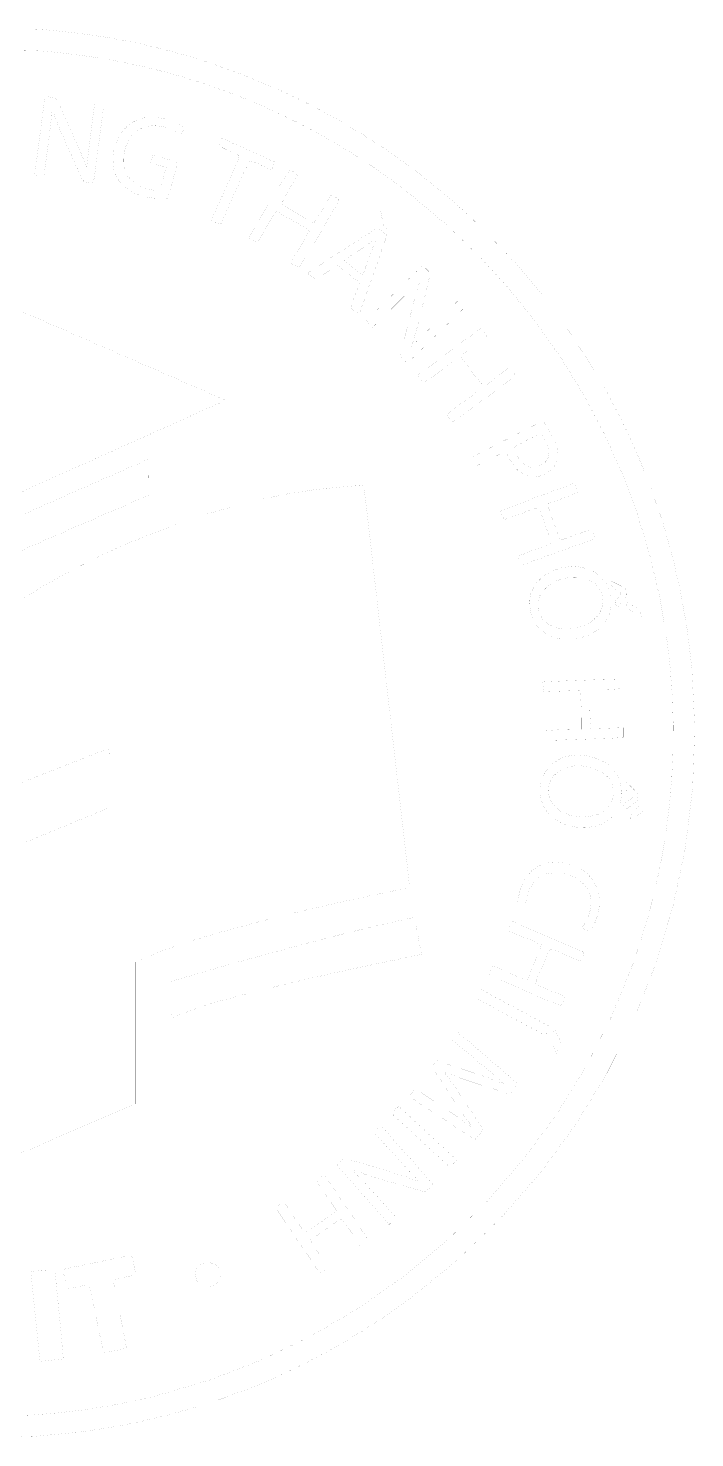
# Model space of a CAD drawing. Header units: millimetres. Extents: x 50 to 464, y 50 to 192.
# Drawn here: x 418.18 to 437.11, y 104.7 to 144.69 of the extents above; entities that cross this region are included whole.
import ezdxf

# ---------------------------------------------------------------- set-up
doc = ezdxf.new("R2010")
doc.units = ezdxf.units.MM
doc.layers.add('Multi-Layer', color=7, linetype='Continuous', true_color=0x14ff14)

msp = doc.modelspace()

# ---------------------------------------------------------------- linework, layer by layer
at = {"layer": 'Multi-Layer', "const_width": 0.001}
for points in [[(417.111, 131.139), (418.487, 131.757, -0.00006), (419.094, 132.03, -0.000041), (419.782, 132.339, -0.000041), (420.444, 132.636, -0.000085), (420.963, 132.869, 0.00007), (421.427, 133.076, 0.000062), (421.909, 133.293, 0.000063), (422.344, 133.488, 0.000191), (422.639, 133.621, -0.000356), (422.879, 133.729, -0.000331), (423.126, 133.839, -0.00033), (423.345, 133.937, -0.001117), (423.489, 134.001, 0.004283), (423.594, 134.048, 0.006893), (423.682, 134.09, 0.002115), (423.758, 134.128, 0.269608), (423.764, 134.137, 0.304387), (423.758, 134.145, 0.000766), (423.623, 134.208, 0.004223), (423.469, 134.279, 0.002573), (423.285, 134.359, -0.00012), (423.078, 134.449, -0.000092), (422.852, 134.547, -0.000093), (422.641, 134.638, -0.000224), (422.485, 134.706, 0.000143), (420.949, 135.374, 0.000089), (419.149, 136.156, 0.000008), (417.265, 136.974, 0.00733)], [(415.814, 104.743, 0.047851), (419.62, 104.859, 0.031924), (422.146, 105.344, 0.032559), (424.572, 106.145, 0.032511), (426.878, 107.255, 0.031622), (429.042, 108.664, 0.063704), (432.718, 112.211, 0.064062), (435.375, 116.563, 0.06412), (436.842, 121.442, 0.064021), (437.027, 126.537, 0.039377), (436.491, 129.646, 0.039913), (435.477, 132.619, 0.039732), (433.998, 135.404, 0.038281), (432.08, 137.958, 0.011319), (431.772, 138.293, 0.00373), (431.306, 138.771, 0.003751), (430.83, 139.244, 0.010846), (430.492, 139.561, 0.025257), (428.876, 140.87, 0.025977), (427.151, 141.997, 0.026021), (425.322, 142.937, 0.02554), (423.393, 143.689, 0.014043), (422.239, 144.037, 0.015896), (421.113, 144.303, 0.015499), (419.947, 144.503, 0.012166), (418.674, 144.649, 0.018061), (418.327, 144.668, 0.001303), (417.367, 144.683, 0.001338)], [(417.346, 144.072, -0.003084), (418.328, 144.055, -0.019425), (418.827, 144.023, -0.007791), (419.688, 143.922, -0.010081), (420.473, 143.801, -0.010504), (421.226, 143.654, -0.009909), (421.986, 143.472, -0.026156), (423.895, 142.867, -0.025868), (425.737, 142.065, -0.025891), (427.484, 141.077, -0.026314), (429.111, 139.92, -0.047025), (431.808, 137.328, -0.047963), (433.954, 134.295, -0.048157), (435.476, 130.92, -0.048189), (436.323, 127.317, -0.030164), (436.497, 124.981, -0.030141), (436.389, 122.64, -0.030194), (436.001, 120.333, -0.030522), (435.338, 118.099, -0.061055), (433.193, 113.887, -0.060812), (430.091, 110.313, -0.060887), (426.225, 107.592, -0.061486), (421.829, 105.895, -0.027527), (419.734, 105.49, -0.027558), (417.608, 105.318, -0.027515)], [(415.944, 131.004, 0.000039), (414.502, 131.639, 0.000018), (412.974, 132.312, 0.001271)], [(413.187, 132.901, 0.000016), (414.089, 132.496, 0.000016), (414.96, 132.105, 0.000032)], [(417.654, 113.934, 0.000005), (417.656, 112.651, 0.413546)], [(417.677, 112.65, 0.000027), (418.364, 112.942, 0.000481), (419.157, 113.279, 0.000238), (420.164, 113.71), (421.232, 114.167), (421.232, 116.182), (421.232, 118.196), (421.304, 118.234, -0.023593), (421.448, 118.299, -0.003308), (421.75, 118.419, -0.004033), (422.087, 118.546, -0.005289), (422.396, 118.657, -0.014133), (423.548, 119.018, -0.006637), (425.056, 119.423, -0.006317), (426.727, 119.827, -0.0064), (428.401, 120.185, 0.002396), (428.72, 120.251, 0.01366), (428.889, 120.292, 0.017665), (428.99, 120.323, 0.319636), (429.008, 120.349, 0.0267), (429.007, 120.38, 0.000259), (428.982, 120.606, 0.000859), (428.954, 120.867, 0.000556), (428.92, 121.168, -0.000047), (428.877, 121.545, -0.00002), (428.819, 122.051, -0.00002), (428.758, 122.591, -0.000026), (428.702, 123.083, 0.000107), (428.646, 123.575, 0.000082), (428.585, 124.113, 0.000083), (428.527, 124.615, 0.000197), (428.484, 124.989, -0.000298), (428.434, 125.423, -0.000059), (428.346, 126.2, -0.000062), (428.243, 127.105, -0.000058), (428.137, 128.033, 0.000095), (427.829, 130.746, 0.003498), (427.754, 131.364, 0.00719), (427.709, 131.68, 0.354051), (427.665, 131.719, 0.017773), (427.639, 131.72, 0.006347), (427.603, 131.719, 0.006288), (427.563, 131.717, 0.007389), (427.525, 131.713, -0.003714), (427.47, 131.708, -0.000495), (427.356, 131.699, -0.000573), (427.221, 131.688, -0.000481), (427.077, 131.677, 0.037658), (424.833, 131.334, 0.028485), (422.439, 130.635, 0.027757), (420.068, 129.642, 0.030124), (417.887, 128.416)], [(417.888, 129.829, 0.000879), (418.61, 130.144, -0.000779), (418.923, 130.28, -0.000075), (419.687, 130.611, -0.000105), (420.502, 130.964, -0.000171), (421.193, 131.263), (421.603, 131.44), (421.61, 131.955), (421.617, 132.47), (421.418, 132.384, 0.001587), (421.293, 132.33, 0.00016), (420.996, 132.2, 0.000201), (420.642, 132.044, 0.00016), (420.26, 131.876, -0.000157), (418.026, 130.892, -0.004514)], [(416.407, 129.802, 0.000041), (417.058, 129.522, 0.037392)], [(417.774, 123.204, -0.000015), (418.734, 123.579, -0.000065), (419.606, 123.92, -0.000499), (420.017, 124.081, 0.000116), (420.167, 124.139, 0.000164), (420.301, 124.191, 0.000094), (420.414, 124.235, 0.002295), (420.445, 124.248, -0.47115), (420.472, 124.233, -0.034176), (420.483, 124.139, -0.012593), (420.489, 123.945, -0.000952), (420.49, 123.422), (420.49, 122.579), (419.524, 122.18, -0.000046), (419.121, 122.014, -0.000043), (418.709, 121.844, -0.000043), (418.343, 121.694, -0.000147), (418.105, 121.596)], [(417.651, 117.028, 0.000212), (417.651, 115.348, 0.000353)]]:
    msp.add_lwpolyline(points, format="xyb", dxfattribs=at)
for points in [[(418.663, 142.698, 0.021044), (418.628, 142.499, 0.0005), (418.505, 141.564, 0.000058), (418.373, 140.554, 0.232764), (418.38, 140.533, 0.159618), (418.391, 140.527, 0.01039), (418.425, 140.523, 0.01428), (418.467, 140.519, 0.010122), (418.514, 140.518), (418.634, 140.516), (418.728, 141.22, 0.001496), (418.766, 141.506, 0.001647), (418.8, 141.783, 0.001532), (418.829, 142.019, 0.008364), (418.841, 142.148, -0.004519), (418.849, 142.233, -0.008019), (418.857, 142.304, -0.003379), (418.865, 142.361, -0.61686), (418.87, 142.363, -0.10057), (418.876, 142.354, -0.000731), (418.909, 142.27, -0.002739), (418.947, 142.174, -0.001748), (418.991, 142.061, 0.012414), (419.133, 141.712, 0.00248), (419.407, 141.097, 0.000604), (419.709, 140.427, 0.093765), (419.757, 140.36, 0.100973), (419.776, 140.347, 0.020845), (419.813, 140.335, 0.021126), (419.859, 140.323, 0.018518), (419.908, 140.315, 0.011242), (419.98, 140.308, 0.09604), (420.012, 140.311, 0.192575), (420.03, 140.326, 0.072534), (420.042, 140.357, 0.022016), (420.075, 140.545, 0.000458), (420.198, 141.487, 0.000055), (420.33, 142.501, 0.232648), (420.323, 142.521, 0.160834), (420.312, 142.526, 0.009907), (420.278, 142.531, 0.013897), (420.237, 142.534, 0.009798), (420.19, 142.536), (420.07, 142.537), (420.039, 142.307, 0.002744), (420.003, 142.033, 0.000627), (419.945, 141.57, 0.000569), (419.888, 141.108, 0.003691), (419.862, 140.875), (419.845, 140.721), (419.749, 140.977, 0.010895), (419.667, 141.182, 0.003459), (419.537, 141.483, 0.002508), (419.349, 141.901, 0.000857), (419.073, 142.506, 0.010463), (419.006, 142.643, 0.098689), (418.966, 142.694, 0.123715), (418.912, 142.721, 0.020012), (418.796, 142.741, 0.01105), (418.724, 142.749, 0.100136), (418.692, 142.746, 0.197485), (418.674, 142.731, 0.066269)], [(421.43, 142.14, 0.070601), (421.175, 142.036, 0.065912), (420.953, 141.864, 0.062831), (420.775, 141.631, 0.054549), (420.65, 141.35, 0.015861), (420.618, 141.237, 0.031693), (420.601, 141.146, 0.028703), (420.595, 141.048, 0.010797), (420.597, 140.911, 0.01039), (420.606, 140.77, 0.034741), (420.619, 140.679, 0.040857), (420.644, 140.599, 0.018866), (420.689, 140.499, 0.085324), (420.882, 140.232, 0.075149), (421.162, 140.031, 0.067572), (421.516, 139.907, 0.050282), (421.929, 139.864, 0.005731), (422.015, 139.865, 0.009536), (422.087, 139.868, 0.003608), (422.148, 139.872, 0.392843), (422.153, 139.878, -0.065542), (422.154, 139.888, -0.000204), (422.19, 140.02, -0.001162), (422.23, 140.17, -0.000727), (422.278, 140.345, 0.000883), (422.327, 140.522, 0.001267), (422.369, 140.679, 0.000671), (422.405, 140.812, 0.01985), (422.413, 140.846, 0.263533), (422.402, 140.876, 0.077476), (422.359, 140.903, 0.029718), (422.271, 140.936, 0.003824), (422.076, 140.993, 0.000194), (421.943, 141.03, 0.000317), (421.831, 141.062, 0.000029), (421.73, 141.09, 0.035097), (421.725, 141.091, 0.371817), (421.72, 141.088, 0.001063), (421.694, 140.997, 0.003516), (421.671, 140.912, 0.063355), (421.667, 140.884, 0.318967), (421.672, 140.877, 0.004187), (421.731, 140.856, 0.010145), (421.801, 140.834, 0.006262), (421.884, 140.81, -0.004234), (421.968, 140.787, -0.006925), (422.038, 140.766, -0.001982), (422.098, 140.747, -0.32466), (422.102, 140.741, -0.067552), (422.099, 140.721, -0.000259), (422.035, 140.492, -0.001327), (421.977, 140.285, -0.007816), (421.945, 140.177, -0.033876), (421.926, 140.13, -0.143816), (421.906, 140.107, -0.119979), (421.875, 140.097, -0.020454), (421.812, 140.095, -0.037979), (421.715, 140.102, -0.020044), (421.596, 140.126, -0.019326), (421.471, 140.161, -0.022074), (421.355, 140.204, -0.059541), (421.254, 140.261, -0.028582), (421.14, 140.357, -0.028587), (421.037, 140.465, -0.058097), (420.972, 140.562, -0.073748), (420.907, 140.755, -0.053248), (420.891, 140.981, -0.050707), (420.924, 141.217, -0.051828), (421.003, 141.441, -0.03637), (421.081, 141.577, -0.046252), (421.173, 141.69, -0.047288), (421.281, 141.782, -0.040828), (421.411, 141.856, -0.085008), (421.63, 141.918, -0.055516), (421.893, 141.916, -0.053558), (422.161, 141.855, -0.063211), (422.394, 141.74), (422.495, 141.673), (422.554, 141.747, 0.035366), (422.6, 141.814, 0.181945), (422.607, 141.857, 0.174877), (422.585, 141.896, 0.032196), (422.516, 141.945, 0.03826), (422.356, 142.03, 0.032821), (422.177, 142.094, 0.031649), (421.983, 142.137, 0.02971), (421.782, 142.156, 0.00961), (421.677, 142.157, 0.009895), (421.573, 142.155, 0.009677), (421.483, 142.149, 0.040898)], [(423.635, 141.479, 0.006213), (423.621, 141.442, 0.007956), (423.609, 141.408, 0.006341), (423.6, 141.378, 0.06522), (423.598, 141.366, 0.280482), (423.605, 141.355, 0.003424), (423.681, 141.314, 0.008931), (423.772, 141.268, 0.005577), (423.879, 141.217, -0.002674), (423.989, 141.167, -0.00398), (424.083, 141.121, -0.001771), (424.164, 141.082, -0.08024), (424.179, 141.071, -0.305177), (424.182, 141.054, -0.000593), (424.072, 140.792, -0.003714), (423.945, 140.495, -0.002258), (423.79, 140.146, 0.000553), (423.634, 139.799, 0.000923), (423.504, 139.506, 0.000035), (423.386, 139.241, 0.443131), (423.388, 139.238, -0.02821), (423.392, 139.236, -0.000186), (423.428, 139.22, -0.000741), (423.47, 139.2, -0.000473), (423.518, 139.178, 0.006088), (423.566, 139.156, 0.009987), (423.607, 139.139, 0.00398), (423.643, 139.126, 0.351296), (423.648, 139.127, 0.038669), (423.651, 139.134, 0.000013), (423.768, 139.396, 0.00022), (423.899, 139.686, 0.000134), (424.052, 140.03, -0.001806), (424.207, 140.373, -0.002932), (424.342, 140.664, -0.000469), (424.463, 140.92, -0.204777), (424.477, 140.933, -0.171439), (424.494, 140.932, -0.003555), (424.578, 140.901, -0.007882), (424.676, 140.861, -0.005172), (424.787, 140.812, 0.001222), (424.898, 140.762, 0.001952), (424.992, 140.72, 0.000372), (425.076, 140.684, 0.102774), (425.083, 140.683, 0.28696), (425.104, 140.695, 0.009447), (425.145, 140.785, 0.008919), (425.184, 140.877, 0.369015), (425.177, 140.896, 0.028227), (425.145, 140.913, 0.000042), (424.527, 141.191, 0.000246), (423.965, 141.444, 0.003953), (423.775, 141.527), (423.67, 141.572)], [(425.497, 140.496, 0.002664), (425.282, 140.143, 0.00051), (424.897, 139.501, 0.000019), (424.459, 138.767, 0.135474), (424.455, 138.753, 0.2656), (424.464, 138.738, 0.002752), (424.573, 138.675, 0.002435), (424.683, 138.612, 0.371291), (424.696, 138.615, 0.030332), (424.701, 138.622, 0.000057), (424.774, 138.745, 0.000417), (424.857, 138.883, 0.000259), (424.953, 139.045, -0.000962), (425.051, 139.209, -0.00148), (425.136, 139.35, -0.00047), (425.21, 139.471, -0.04365), (425.222, 139.488, -0.354568), (425.244, 139.492, -0.00043), (425.664, 139.254, -0.002278), (426.046, 139.035, -0.038103), (426.166, 138.952, -0.36791), (426.168, 138.945, -0.00057), (426.093, 138.814, -0.003745), (426.007, 138.666, -0.002257), (425.903, 138.493, 0.001578), (425.799, 138.319, 0.002624), (425.713, 138.172, 0.000279), (425.636, 138.04, 0.375957), (425.637, 138.035, 0.0311), (425.643, 138.031, 0.000458), (425.677, 138.011, 0.001249), (425.717, 137.988, 0.000824), (425.762, 137.962), (425.88, 137.894), (426.448, 138.843, 0.001595), (426.665, 139.209, 0.002603), (426.846, 139.521, 0.00036), (427.006, 139.798, 0.21381), (427.008, 139.816, 0.137221), (426.999, 139.829, 0.013309), (426.971, 139.852, 0.016102), (426.934, 139.877, 0.012056), (426.893, 139.904), (426.786, 139.968), (426.549, 139.57, -0.003462), (426.457, 139.418, -0.005582), (426.376, 139.29, -0.00145), (426.304, 139.18, -0.252984), (426.292, 139.173, -0.135345), (426.264, 139.181, -0.000258), (425.848, 139.429, -0.000633), (425.449, 139.669, -0.05078), (425.391, 139.712, -0.331388), (425.388, 139.731, -0.004683), (425.443, 139.841, -0.010476), (425.514, 139.973, -0.005788), (425.606, 140.132, 0.002415), (425.696, 140.285, 0.004017), (425.771, 140.415, 0.000651), (425.835, 140.53, 0.389214), (425.833, 140.537, 0.005757), (425.826, 140.542, 0.000163), (425.795, 140.562, 0.000332), (425.758, 140.586, 0.000228), (425.717, 140.612), (425.61, 140.681)], [(428.19, 139.58, 0.044187), (428.2, 139.459, 0.011362), (428.239, 139.266, 0.006153), (428.286, 139.07, 0.165081), (428.315, 139.026, 0.019252), (428.4, 138.964, 0.381753), (428.429, 138.968, 0.172571), (428.444, 139.007, 0.005304), (428.445, 139.18), (428.445, 139.418), (428.318, 139.514, 0.013861), (428.268, 139.548, 0.027092), (428.227, 139.573, 0.034482), (428.198, 139.585, 0.517579)], [(427.097, 138.386, 0.000858), (426.722, 138.142, 0.001418), (426.407, 137.935, 0.000097), (426.124, 137.749, 0.248898), (426.119, 137.741, 0.214503), (426.123, 137.733, 0.005397), (426.152, 137.707, 0.010635), (426.188, 137.677, 0.006936), (426.23, 137.645), (426.341, 137.561), (426.651, 137.766), (426.962, 137.971), (427.277, 137.721), (427.593, 137.472), (427.47, 137.127, 0.00116), (427.423, 136.993, 0.001843), (427.383, 136.879, 0.000384), (427.348, 136.779, 0.087635), (427.347, 136.769, 0.228724), (427.357, 136.748, 0.003715), (427.463, 136.669, 0.003014), (427.57, 136.591, 0.398015), (427.585, 136.593, 0.084205), (427.59, 136.601, 0.000224), (427.637, 136.731, 0.001374), (427.689, 136.878, 0.000855), (427.749, 137.05, -0.000753), (427.825, 137.268, -0.000318), (427.928, 137.56, -0.000314), (428.038, 137.873, -0.00041), (428.139, 138.158, 0.001395), (428.228, 138.412, 0.002312), (428.302, 138.627, 0.000224), (428.367, 138.818, 0.332326), (428.365, 138.825, -0.014232), (428.358, 138.83, -0.000246), (428.324, 138.857, -0.000624), (428.284, 138.889, -0.000415), (428.238, 138.926, 0.009404), (428.191, 138.962, 0.013243), (428.148, 138.992, 0.009434), (428.112, 139.015, 0.150668), (428.098, 139.019, 0.128757), (428.081, 139.013, 0.000182), (427.794, 138.832, 0.001499), (427.473, 138.628, 0.000922)], [(428.062, 138.7, -0.090971), (428.06, 138.691, -0.000935), (428.037, 138.629, -0.00298), (428.009, 138.558, -0.001927), (427.976, 138.477, 0.005067), (427.936, 138.376, 0.002392), (427.886, 138.245, 0.00237), (427.836, 138.107, 0.003344), (427.792, 137.984, -0.001116), (427.755, 137.875, -0.001762), (427.721, 137.782, -0.000404), (427.692, 137.701, -0.075147), (427.688, 137.693, -0.419241), (427.673, 137.691, -0.000589), (427.43, 137.882, -0.001127), (427.194, 138.068, -0.134272), (427.172, 138.099, -0.337841), (427.175, 138.112, -0.001722), (427.286, 138.192, -0.006482), (427.417, 138.284, -0.003946), (427.573, 138.389, 0.002477), (427.73, 138.495, 0.003794), (427.866, 138.588, 0.001355), (427.982, 138.67, 0.100724), (427.997, 138.686, -0.110859), (428.013, 138.703, -0.09098), (428.036, 138.712, -0.136261), (428.054, 138.711, -0.320812)], [(428.871, 137.465, -0.000256), (428.662, 137.259, -0.000208), (428.437, 137.039, -0.00021), (428.23, 136.836, -0.000547), (428.08, 136.691), (427.779, 136.398), (427.859, 136.301, 0.016547), (427.892, 136.264, 0.024476), (427.923, 136.234, 0.021765), (427.949, 136.213, 0.242191), (427.962, 136.211, 0.112662), (427.978, 136.221, 0.000266), (428.173, 136.41, 0.001715), (428.392, 136.625, 0.001064), (428.648, 136.879), (429.31, 137.539), (429.235, 137.301, 0.013398), (429.17, 137.072, 0.000638), (428.972, 136.299, 0.000162), (428.76, 135.462, 0.062106), (428.752, 135.4, 0.177748), (428.755, 135.395, 0.002068), (428.781, 135.364, 0.005975), (428.812, 135.329, 0.003827), (428.848, 135.289), (428.944, 135.186), (429.175, 135.408, 0.00099), (429.3, 135.528, 0.000236), (429.508, 135.73, 0.000243), (429.746, 135.962, 0.00024), (429.986, 136.195), (430.566, 136.761), (430.47, 136.855), (430.374, 136.949), (429.714, 136.296, -0.001439), (429.461, 136.048, -0.002529), (429.251, 135.844, -0.000626), (429.071, 135.672, -0.799977), (429.066, 135.675, 0.01947), (429.129, 135.861, 0.005565), (429.213, 136.153, 0.004905), (429.31, 136.523, 0.002877), (429.419, 136.968), (429.605, 137.743), (429.506, 137.844, 0.010884), (429.466, 137.883, 0.015286), (429.429, 137.916, 0.01149), (429.398, 137.941, 0.163091), (429.384, 137.945, 0.189796), (429.368, 137.939, 0.000723), (429.224, 137.804, 0.003552), (429.061, 137.649, 0.002208)], [(430.526, 135.803, -0.000052), (430.303, 135.637, -0.000037), (430.053, 135.451, -0.000037), (429.814, 135.273, -0.000078), (429.629, 135.135), (429.239, 134.845), (429.32, 134.733, 0.003929), (429.351, 134.689, 0.006257), (429.379, 134.653, 0.001917), (429.403, 134.622, 0.228765), (429.408, 134.62, 0.159891), (429.413, 134.622, 0.000112), (429.533, 134.71, 0.00129), (429.667, 134.809, 0.000786), (429.825, 134.927, -0.001517), (429.983, 135.045, -0.00245), (430.118, 135.144, -0.000403), (430.238, 135.231, -0.157655), (430.248, 135.234, -0.235839), (430.267, 135.225, -0.000205), (430.581, 134.807, -0.000251), (430.893, 134.391, -0.178953), (430.9, 134.365, -0.215974), (430.896, 134.356, -0.000471), (430.777, 134.265, -0.002992), (430.642, 134.163, -0.001839), (430.481, 134.045), (430.063, 133.738), (430.142, 133.628, 0.02232), (430.174, 133.587, 0.032774), (430.206, 133.554, 0.034336), (430.235, 133.532, 0.243868), (430.251, 133.53, 0.06193), (430.273, 133.542, 0.001159), (430.377, 133.616, 0.002818), (430.499, 133.703, 0.00188), (430.637, 133.804, 0.000128), (431.258, 134.264, 0.000415), (431.669, 134.57, 0.000117), (431.981, 134.802, 0.023167), (432.011, 134.826, 0.292787), (432.015, 134.841, 0.03072), (432.002, 134.875, 0.030358), (431.979, 134.917, 0.019384), (431.949, 134.963, 0.010167), (431.9, 135.029, 0.080483), (431.872, 135.054, 0.203133), (431.849, 135.058, 0.123346), (431.824, 135.046, -0.015348), (431.796, 135.023, -0.000841), (431.705, 134.956, -0.001305), (431.597, 134.875, -0.000953), (431.477, 134.786, 0.000284), (431.357, 134.699, 0.000408), (431.251, 134.62, 0.000213), (431.161, 134.554, 0.006509), (431.139, 134.537, -0.38375), (431.113, 134.539, -0.013674), (431.041, 134.618, -0.01436), (430.94, 134.742, -0.003878), (430.787, 134.944, -0.001361), (430.665, 135.11, -0.002201), (430.561, 135.252, -0.000337), (430.47, 135.378, -0.151802), (430.467, 135.388, -0.235496), (430.471, 135.397, -0.000642), (430.575, 135.479, -0.003606), (430.695, 135.571, -0.002218), (430.837, 135.678), (431.208, 135.955), (431.127, 136.068, 0.00335), (431.095, 136.111, 0.005372), (431.068, 136.147, 0.001419), (431.044, 136.179, 0.230832), (431.04, 136.18, 0.159829), (431.035, 136.179, 0.000054), (430.886, 136.069, 0.00089), (430.721, 135.947, 0.00054)], [(432.691, 133.499, -0.002502), (432.629, 133.466, -0.000102), (432.403, 133.351, -0.000178), (432.135, 133.214, -0.000126), (431.835, 133.06, 0.000121), (431.158, 132.714, 0.002381), (430.95, 132.607, 0.002031), (430.832, 132.545, 0.276925), (430.824, 132.532, 0.114145), (430.828, 132.516, 0.001171), (430.878, 132.415, 0.001894), (430.926, 132.318, 0.06443), (430.941, 132.296, 0.334505), (430.948, 132.295, 0.000642), (431.063, 132.35, 0.003931), (431.193, 132.413, 0.002381), (431.346, 132.491), (431.743, 132.694), (431.833, 132.505, 0.086416), (432.075, 132.164, 0.129571), (432.389, 131.981, 0.144138), (432.727, 131.988, 0.11745), (433.039, 132.175, 0.102611), (433.189, 132.397, 0.123987), (433.225, 132.646, 0.083814), (433.139, 132.955, 0.027326), (432.913, 133.373, 0.005396), (432.872, 133.439, 0.008521), (432.835, 133.495, 0.003347), (432.802, 133.542, 0.242941), (432.794, 133.546, 0.101883), (432.785, 133.544, 0.005304), (432.758, 133.532, 0.008217), (432.727, 133.517, 0.005865)], [(432.88, 132.983, -0.010714), (432.935, 132.87, -0.044552), (432.96, 132.798, -0.056618), (432.97, 132.732, -0.024847), (432.968, 132.644, -0.045749), (432.948, 132.524, -0.083519), (432.908, 132.434, -0.082828), (432.84, 132.362, -0.044353), (432.737, 132.297, -0.093336), (432.534, 132.237, -0.12837), (432.348, 132.265, -0.11271), (432.182, 132.387, -0.061363), (432.041, 132.597, -0.033078), (431.984, 132.73, -0.242436), (431.993, 132.796, -0.114067), (432.059, 132.854, -0.005341), (432.321, 132.994, -0.006072), (432.462, 133.066, -0.008646), (432.589, 133.125, -0.005343), (432.696, 133.172, -0.116293), (432.73, 133.178, -0.1653), (432.759, 133.166, -0.04965), (432.792, 133.131, -0.033361), (432.831, 133.072, -0.011452)], [(432.643, 131.396, 0.00046), (432.246, 131.249, 0.000755), (431.911, 131.123, 0.000055), (431.609, 131.01, 0.107011), (431.6, 131.005, 0.29634), (431.595, 130.977, 0.01085), (431.637, 130.874, 0.010964), (431.684, 130.773, 0.286622), (431.708, 130.757, 0.083511), (431.729, 130.761, 0.001019), (431.859, 130.806, 0.003002), (432.009, 130.86, 0.001956), (432.182, 130.924, -0.002028), (432.355, 130.987, -0.003103), (432.506, 131.041, -0.001087), (432.636, 131.086, -0.083268), (432.657, 131.09, -0.178206), (432.67, 131.085, -0.051313), (432.685, 131.069, -0.044627), (432.7, 131.047, -0.034854), (432.712, 131.02, 0.001876), (432.729, 130.973, 0.000131), (432.776, 130.843, 0.000186), (432.833, 130.688, 0.00014), (432.895, 130.518, -0.002755), (432.955, 130.352, -0.004499), (433.004, 130.211, -0.000896), (433.045, 130.087, -0.283415), (433.043, 130.077, -0.105365), (433.033, 130.071, -0.000352), (432.901, 130.02, -0.001919), (432.751, 129.963, -0.001199), (432.574, 129.898, 0.002386), (432.397, 129.832, 0.003654), (432.244, 129.773, 0.0013), (432.113, 129.721, 0.097232), (432.094, 129.709, 0.272463), (432.085, 129.676, 0.015354), (432.116, 129.572, 0.014899), (432.154, 129.47, 0.306023), (432.18, 129.453, 0.087672), (432.199, 129.456, 0.000021), (433.028, 129.759, 0.00048), (433.765, 130.028, 0.001618), (434.246, 130.207, 0.198403), (434.259, 130.219, 0.129007), (434.262, 130.239, 0.058625), (434.256, 130.273, 0.012624), (434.236, 130.328, 0.007043), (434.218, 130.372, 0.008764), (434.201, 130.411, 0.007352), (434.185, 130.444, 0.063874), (434.176, 130.458, 0.292938), (434.16, 130.462, 0.002833), (434.038, 130.426, 0.008166), (433.896, 130.38, 0.005061), (433.73, 130.321, -0.002407), (433.565, 130.262, -0.003942), (433.425, 130.213, -0.000689), (433.301, 130.172, -0.284082), (433.292, 130.174, -0.11219), (433.257, 130.23, -0.001072), (433.096, 130.69, -0.00052), (432.932, 131.165, -0.297289), (432.939, 131.192, -0.09292), (432.957, 131.204, -0.001413), (433.074, 131.25, -0.003748), (433.211, 131.302, -0.002463), (433.37, 131.36, 0.000703), (433.527, 131.417, 0.001133), (433.661, 131.466, 0.000166), (433.78, 131.51, 0.077197), (433.787, 131.514, 0.322209), (433.792, 131.53, 0.00339), (433.749, 131.651, 0.003328), (433.704, 131.77, 0.342527), (433.69, 131.779, 0.059244), (433.679, 131.777, 0.000033), (433.377, 131.666, 0.000439), (433.04, 131.542, 0.000268)], [(433.431, 129.4, 0.054942), (433.135, 129.322, 0.059105), (432.87, 129.183, 0.061735), (432.654, 128.993, 0.070867), (432.504, 128.763, 0.017831), (432.463, 128.667, 0.040115), (432.44, 128.591, 0.037507), (432.429, 128.509, 0.013849), (432.426, 128.392, 0.061521), (432.463, 128.087, 0.075314), (432.573, 127.823, 0.077381), (432.753, 127.608, 0.069766), (432.997, 127.449, 0.019445), (433.097, 127.406, 0.038897), (433.181, 127.382, 0.032291), (433.276, 127.368, 0.009706), (433.422, 127.36, 0.072829), (433.925, 127.414, 0.096304), (434.339, 127.611, 0.107603), (434.617, 127.929, 0.112318), (434.733, 128.329, 0.082314), (434.693, 128.7, 0.095541), (434.535, 129.018, 0.09558), (434.271, 129.254, 0.082454), (433.923, 129.39, 0.01664), (433.794, 129.413, 0.030694), (433.688, 129.422, 0.028712), (433.577, 129.418, 0.012692)], [(433.997, 129.079, -0.033714), (434.121, 129.033, -0.045672), (434.224, 128.975, -0.048281), (434.311, 128.901, -0.045122), (434.385, 128.81, -0.109301), (434.495, 128.529, -0.121452), (434.47, 128.24, -0.112771), (434.309, 127.979, -0.084897), (434.035, 127.781, -0.076034), (433.638, 127.657, -0.08961), (433.245, 127.667, -0.102173), (432.921, 127.808, -0.133667), (432.715, 128.056, -0.06661), (432.681, 128.168, -0.034319), (432.668, 128.315, -0.034338), (432.674, 128.46, -0.070495), (432.703, 128.571, -0.066437), (432.764, 128.675, -0.031044), (432.868, 128.793, -0.030828), (432.99, 128.9, -0.049242), (433.107, 128.974, -0.043888), (433.327, 129.062, -0.04314), (433.56, 129.11, -0.044713), (433.789, 129.116, -0.056934)], [(434.739, 128.96, 0.062742), (434.748, 128.892, 0.093412), (434.774, 128.838, 0.080645), (434.821, 128.792, 0.036457), (434.895, 128.748, -0.011271), (434.943, 128.722, -0.017071), (434.983, 128.698, -0.011896), (435.014, 128.676, -0.243146), (435.019, 128.666, -0.139761), (435.016, 128.654, -0.007145), (434.994, 128.621, -0.010936), (434.966, 128.581, -0.007676), (434.933, 128.538, 0.014605), (434.882, 128.47, 0.085782), (434.863, 128.43, 0.103999), (434.86, 128.389, 0.026274), (434.873, 128.323, 0.011447), (434.888, 128.269, 0.094532), (434.9, 128.246, 0.333721), (434.913, 128.243, 0.134277), (434.928, 128.255, -0.002112), (434.945, 128.277, -0.00026), (434.983, 128.326, -0.000308), (435.028, 128.384, -0.000254), (435.075, 128.446, 0.009011), (435.146, 128.541, 0.062508), (435.174, 128.591, 0.103773), (435.181, 128.636, 0.045558), (435.174, 128.696, 0.006567), (435.165, 128.733, 0.009621), (435.156, 128.766, 0.005531), (435.148, 128.793, 0.149475), (435.143, 128.799, 0.048829), (435.104, 128.824, 0.001813), (434.946, 128.904, 0.000871), (434.78, 128.987, 0.116192), (434.758, 128.992, 0.157869), (434.751, 128.99, 0.098549), (434.744, 128.983, 0.080068), (434.74, 128.973, 0.060799)], [(435.158, 128.364, -0.021567), (435.164, 128.346, -0.01642), (435.169, 128.326, -0.016691), (435.172, 128.307, -0.036947), (435.173, 128.292, 0.186305), (435.18, 128.275, 0.015992), (435.213, 128.241, 0.019404), (435.256, 128.202, 0.013797), (435.307, 128.162, -0.000384), (435.365, 128.12, -0.000317), (435.426, 128.074, -0.00032), (435.481, 128.033, -0.000857), (435.521, 128.003), (435.601, 127.943), (435.571, 128.078, 0.025131), (435.548, 128.162, 0.104593), (435.522, 128.207, 0.076609), (435.476, 128.245, 0.009774), (435.364, 128.307, 0.004601), (435.232, 128.376, 0.051638), (435.178, 128.397, 0.354371), (435.159, 128.389, 0.213543)], [(433.781, 126.188, 0.001067), (433.409, 126.174, 0.001747), (433.093, 126.16, 0.000181), (432.811, 126.147, 0.186582), (432.8, 126.142, 0.201954), (432.796, 126.133, 0.008571), (432.798, 126.096, 0.013561), (432.801, 126.051, 0.009115), (432.807, 126), (432.825, 125.869), (433.343, 125.886), (433.86, 125.904), (433.877, 125.59, -0.003381), (433.884, 125.452, -0.002412), (433.889, 125.297, -0.002435), (433.893, 125.15, -0.005202), (433.894, 125.036), (433.894, 124.797), (433.642, 124.797, 0.005124), (433.526, 124.796, 0.002824), (433.384, 124.792, 0.002815), (433.241, 124.787, 0.004514), (433.118, 124.781), (432.845, 124.764), (432.845, 124.627), (432.845, 124.49), (432.941, 124.49, 0.008813), (433.171, 124.493, 0.000465), (433.905, 124.518, 0.000509), (434.633, 124.544, 0.007711), (434.885, 124.557), (435.096, 124.572), (435.096, 124.71), (435.096, 124.849), (434.627, 124.832), (434.158, 124.815), (434.141, 125.092, -0.004819), (434.135, 125.217, -0.002826), (434.129, 125.368, -0.002826), (434.126, 125.519, -0.004807), (434.124, 125.645), (434.124, 125.923), (434.351, 125.923, 0.005742), (434.454, 125.924, 0.003278), (434.579, 125.928, 0.003273), (434.705, 125.933, 0.005422), (434.811, 125.939), (435.045, 125.956), (435.045, 126.093), (435.045, 126.23), (434.898, 126.226, 0.002349), (434.8, 126.223, 0.000147), (434.509, 126.214, 0.000217), (434.164, 126.202, 0.000161)], [(433.6, 124.056, 0.058467), (433.335, 123.981, 0.062219), (433.101, 123.847, 0.065199), (432.916, 123.667, 0.076662), (432.795, 123.454, 0.066058), (432.726, 123.159, 0.071167), (432.739, 122.865, 0.073206), (432.833, 122.592, 0.076472), (433.001, 122.363, 0.051302), (433.169, 122.226, 0.048375), (433.365, 122.122, 0.045178), (433.589, 122.053, 0.034916), (433.843, 122.018, 0.07159), (434.281, 122.051, 0.100528), (434.638, 122.209, 0.107665), (434.888, 122.484, 0.092491), (435.018, 122.854, 0.078519), (435.018, 123.18, 0.081921), (434.916, 123.484, 0.082245), (434.722, 123.739, 0.080006), (434.455, 123.921, 0.036354), (434.247, 124, 0.033762), (434.024, 124.051, 0.034638), (433.803, 124.071, 0.044771)], [(434.022, 123.747, -0.021905), (434.097, 123.732, -0.012904), (434.185, 123.707, -0.012896), (434.272, 123.678, -0.021464), (434.343, 123.649, -0.04948), (434.548, 123.527, -0.080536), (434.69, 123.383, -0.087612), (434.772, 123.211, -0.069617), (434.798, 123.007, -0.035769), (434.787, 122.869, -0.056277), (434.756, 122.755, -0.058674), (434.701, 122.654, -0.043105), (434.619, 122.556, -0.109192), (434.358, 122.39, -0.072511), (434.009, 122.317, -0.069338), (433.638, 122.346, -0.081381), (433.31, 122.477, -0.137866), (433.015, 122.789, -0.171394), (432.959, 123.182, -0.16441), (433.162, 123.535, -0.126447), (433.562, 123.738, -0.01643), (433.684, 123.762, -0.033575), (433.782, 123.77, -0.031478), (433.884, 123.765, -0.012773)], [(435.148, 123.176, 0.031985), (435.152, 123.111, 0.085356), (435.165, 123.067, 0.072989), (435.194, 123.026, 0.01904), (435.252, 122.969, -0.023317), (435.322, 122.9, -0.273405), (435.33, 122.863, -0.178436), (435.302, 122.829, -0.009837), (435.182, 122.76, 0.039187), (435.139, 122.732, 0.095794), (435.114, 122.704, 0.085915), (435.1, 122.667, 0.027342), (435.092, 122.608, 0.042847), (435.093, 122.536, 0.440006), (435.114, 122.52, 0.100907), (435.16, 122.538, 0.003225), (435.329, 122.651, 0.014262), (435.41, 122.709, 0.06384), (435.452, 122.75, 0.086751), (435.475, 122.794, 0.039985), (435.49, 122.856, 0.040054), (435.496, 122.926, 0.12186), (435.484, 122.972, 0.067096), (435.449, 123.021, 0.006584), (435.348, 123.126, 0.005806), (435.285, 123.188, 0.008822), (435.229, 123.241, 0.004231), (435.18, 123.283, 0.180531), (435.167, 123.288, 0.334461), (435.16, 123.282, 0.025978), (435.153, 123.255, 0.027257), (435.149, 123.219, 0.016713)], [(435.484, 122.571, 0.018735), (435.386, 122.483, 0.046153), (435.323, 122.409, 0.064011), (435.287, 122.342, 0.089952), (435.275, 122.275, 0.408734), (435.286, 122.264, 0.084913), (435.316, 122.269, 0.035446), (435.369, 122.291, 0.008256), (435.454, 122.335, 0.028982), (435.571, 122.407, 0.098108), (435.633, 122.471, 0.122075), (435.658, 122.546, 0.05754), (435.655, 122.649, 0.148432), (435.643, 122.674, 0.325933), (435.623, 122.678, 0.063705), (435.585, 122.654, 0.004128)], [(432.853, 121, 0.053926), (432.669, 120.92, 0.048587), (432.5, 120.801, 0.047946), (432.356, 120.649, 0.049425), (432.244, 120.474, 0.035139), (432.18, 120.322, 0.022362), (432.127, 120.138, 0.022426), (432.09, 119.952, 0.037368), (432.078, 119.792), (432.078, 119.63), (432.193, 119.63), (432.308, 119.63), (432.308, 119.777, -0.042472), (432.326, 119.977, -0.044397), (432.377, 120.168, -0.045923), (432.458, 120.341, -0.053006), (432.567, 120.488, -0.036495), (432.686, 120.599, -0.067897), (432.799, 120.667, -0.063112), (432.932, 120.706, -0.027658), (433.114, 120.725, -0.011389), (433.24, 120.727, -0.028164), (433.332, 120.722, -0.032284), (433.415, 120.708, -0.019912), (433.51, 120.68, -0.042082), (433.718, 120.591, -0.054103), (433.89, 120.474, -0.058022), (434.023, 120.331, -0.061367), (434.117, 120.164, -0.084158), (434.161, 119.969, -0.048452), (434.15, 119.729, -0.047456), (434.092, 119.488, -0.065898), (433.993, 119.289), (433.921, 119.182), (433.978, 119.138, 0.054099), (434.068, 119.082, 0.24064), (434.129, 119.084, 0.141133), (434.184, 119.138, 0.016167), (434.265, 119.294, 0.032114), (434.33, 119.455, 0.03099), (434.375, 119.625, 0.030785), (434.398, 119.8, 0.030702), (434.4, 119.977, 0.084832), (434.324, 120.32, 0.084583), (434.137, 120.618, 0.08054), (433.853, 120.85, 0.067684), (433.494, 120.996, 0.037545), (433.34, 121.024, 0.024258), (433.159, 121.034, 0.024415), (432.984, 121.026, 0.052706)], [(428.484, 119.322, 0.004618), (427.3, 119.038, 0.003255), (425.974, 118.697, 0.003152), (424.595, 118.325, 0.003371), (423.253, 117.943, -0.000086), (423.061, 117.887, -0.00007), (422.856, 117.827, -0.00007), (422.666, 117.772, -0.000183), (422.53, 117.732), (422.255, 117.653), (422.255, 117.129, 0.002487), (422.256, 116.863, 0.01318), (422.262, 116.717, 0.016894), (422.27, 116.629, 0.496855), (422.287, 116.62, -0.004487), (422.513, 116.714, -0.005575), (422.726, 116.798, -0.00591), (422.928, 116.872, -0.00657), (423.126, 116.939, -0.014453), (424.02, 117.201, -0.004857), (425.338, 117.532, -0.004549), (426.891, 117.892, -0.003703), (428.561, 118.249, 0.000993), (428.856, 118.311, 0.001614), (429.106, 118.364, 0.000198), (429.329, 118.413, 0.137582), (429.339, 118.418, 0.254803), (429.347, 118.443, 0.000377), (429.253, 118.934, 0.00054), (429.159, 119.418, 0.15677), (429.14, 119.454, 0.242259), (429.125, 119.458, 0.000917), (428.94, 119.421, 0.00436), (428.73, 119.377, 0.002692)], [(431.854, 119.229, 0.010786), (431.827, 119.163, 0.058759), (431.817, 119.126, 0.132137), (431.82, 119.102, 0.167962), (431.835, 119.086, 0.025535), (431.861, 119.073, 0.000598), (431.986, 119.02, 0.001323), (432.132, 118.957, 0.000897), (432.3, 118.886, -0.001918), (432.466, 118.816, -0.002966), (432.609, 118.754, -0.000937), (432.733, 118.699, -0.089833), (432.748, 118.688, -0.302892), (432.753, 118.665, -0.000379), (432.566, 118.202, -0.001181), (432.386, 117.762, -0.071228), (432.343, 117.688, -0.32932), (432.334, 117.686, -0.000593), (432.196, 117.741, -0.003767), (432.039, 117.805, -0.002283), (431.854, 117.883), (431.374, 118.088), (431.316, 117.96, 0.006832), (431.294, 117.911, 0.010904), (431.277, 117.868, 0.004953), (431.264, 117.832, 0.288966), (431.265, 117.825, 0.095084), (431.272, 117.82, 0.000035), (431.571, 117.692, 0.000565), (431.903, 117.549, 0.000343), (432.296, 117.382), (433.319, 116.947), (433.377, 117.077, 0.005784), (433.399, 117.127, 0.009456), (433.416, 117.17, 0.003599), (433.43, 117.207, 0.339823), (433.428, 117.212, 0.051503), (433.422, 117.215, 0.000089), (433.31, 117.263, 0.00068), (433.185, 117.316, 0.000421), (433.037, 117.378, -0.000847), (432.887, 117.441, -0.0012), (432.754, 117.498, -0.000676), (432.641, 117.547, -0.017297), (432.611, 117.561, -0.315324), (432.596, 117.591, -0.045916), (432.611, 117.661, -0.020059), (432.658, 117.788, -0.002405), (432.773, 118.063, -0.001762), (432.853, 118.248, -0.002729), (432.923, 118.408, -0.000835), (432.985, 118.546, -0.085444), (432.997, 118.563, -0.292874), (433.014, 118.567, -0.003505), (433.126, 118.527, -0.00912), (433.258, 118.477, -0.005671), (433.41, 118.413, 0.000132), (433.563, 118.347, 0.000197), (433.697, 118.29, 0.00008), (433.812, 118.241, 0.004282), (433.834, 118.231, 0.374359), (433.866, 118.242, 0.021338), (433.918, 118.341, 0.021553), (433.961, 118.444, 0.297988), (433.952, 118.481, 0.090485), (433.919, 118.504, 0.00007), (432.97, 118.911, 0.000191), (432.05, 119.304, 0.031849), (431.948, 119.341, 0.193317), (431.926, 119.339, 0.096419), (431.904, 119.321, 0.055177), (431.881, 119.286, 0.017598)], [(430.966, 117.303), (430.902, 117.178), (431.036, 117.102, 0.004848), (431.39, 116.907, 0.000824), (432.069, 116.543, 0.000057), (432.84, 116.132, 0.123135), (432.866, 116.126, 0.271896), (432.886, 116.137, 0.005652), (432.943, 116.242, 0.005147), (432.998, 116.349, 0.364688), (432.994, 116.368, 0.035975), (432.987, 116.372, 0.000012), (432.725, 116.513, 0.000207), (432.434, 116.669, 0.000126), (432.091, 116.854, -0.000212), (431.742, 117.041, -0.000309), (431.434, 117.207, -0.000151), (431.172, 117.348, -0.005381), (431.112, 117.381), (431.029, 117.428)], [(430.349, 116.19, -0.002731), (430.337, 116.172, -0.00073), (430.316, 116.144, -0.00074), (430.293, 116.112, -0.000763), (430.269, 116.081), (430.213, 116.006), (430.691, 115.597, 0.001089), (430.894, 115.426, 0.00095), (431.106, 115.246, 0.000955), (431.299, 115.085, 0.002833), (431.432, 114.976, -0.003711), (431.532, 114.893, -0.006222), (431.615, 114.822, -0.00156), (431.685, 114.76, -0.430828), (431.685, 114.752, -0.270951), (431.678, 114.75, -0.008838), (431.645, 114.76, -0.01472), (431.606, 114.774, -0.009434), (431.562, 114.792, 0.012984), (431.383, 114.863, 0.004097), (431.112, 114.96, 0.00352), (430.768, 115.078, 0.001985), (430.35, 115.216), (429.777, 115.402), (429.711, 115.317), (429.646, 115.232), (430.06, 114.598, 0.001237), (430.229, 114.34, 0.001323), (430.396, 114.088, 0.001253), (430.54, 113.873, 0.00622), (430.623, 113.753, -0.002779), (430.681, 113.671, -0.004354), (430.729, 113.6, -0.001301), (430.77, 113.537, -0.147077), (430.773, 113.528, -0.585376), (430.769, 113.526, -0.005598), (430.733, 113.548, -0.010627), (430.689, 113.578, -0.005941), (430.637, 113.615, 0.011338), (430.388, 113.79, 0.001357), (429.829, 114.164, 0.000163), (429.2, 114.581, 0.147257), (429.166, 114.591, 0.23134), (429.14, 114.578, 0.00882), (429.073, 114.489, 0.007527), (429.008, 114.396, 0.378393), (429.011, 114.376, 0.034744), (429.019, 114.37, 0.000334), (429.082, 114.329, 0.001112), (429.154, 114.282, 0.00072), (429.238, 114.227, -0.001763), (429.363, 114.146, -0.000318), (429.594, 113.995, -0.000343), (429.864, 113.817, -0.00031), (430.144, 113.633, 0.000854), (430.41, 113.459, 0.001351), (430.638, 113.31, 0.000292), (430.839, 113.18, 0.061005), (430.86, 113.17, 0.300065), (430.889, 113.177, 0.011402), (430.964, 113.265, 0.019591), (431.034, 113.357, 0.061046), (431.07, 113.425, 0.237597), (431.064, 113.493, 0.001762), (430.751, 113.98, 0.006612), (430.405, 114.501, 0.006001), (430.034, 115.029, -0.039931), (430.017, 115.057, -0.573437), (430.022, 115.065, -0.079837), (430.046, 115.06, -0.002643), (430.136, 115.024, 0.013092), (430.456, 114.908, 0.002121), (431.084, 114.699, 0.000581), (431.77, 114.476, 0.078504), (431.856, 114.463, 0.220012), (431.865, 114.467, 0.004604), (431.896, 114.505, 0.009824), (431.932, 114.551, 0.006349), (431.973, 114.606), (432.075, 114.749), (431.776, 115.01, 0.000928), (431.034, 115.654, 0.005614), (430.645, 115.984, 0.003336), (430.386, 116.195, 0.430346)], [(433.079, 116.221), (433.023, 116.129), (433.089, 115.865, 0.002253), (433.116, 115.763, 0.003537), (433.139, 115.676, 0.000975), (433.161, 115.6, 0.128216), (433.165, 115.592, 0.480468), (433.171, 115.593, 0.005736), (433.194, 115.63, 0.011735), (433.22, 115.676, 0.006808), (433.25, 115.733), (433.326, 115.883), (433.257, 116.036, -0.000559), (433.229, 116.099, -0.000561), (433.201, 116.163, -0.000547), (433.177, 116.218, -0.002246), (433.163, 116.251), (433.136, 116.313)], [(428.602, 114.01, 0.012304), (428.572, 113.972, 0.018117), (428.547, 113.937, 0.013616), (428.529, 113.907, 0.218462), (428.528, 113.896, 0.11979), (428.556, 113.854, 0.000137), (429.338, 113.131, 0.000093), (430.125, 112.403, 0.188667), (430.156, 112.391, 0.197495), (430.179, 112.4, 0.005648), (430.255, 112.477, 0.005814), (430.329, 112.556, 0.188435), (430.338, 112.58, 0.208366), (430.331, 112.597, 0.000032), (429.53, 113.342, 0.000058), (428.734, 114.081, 0.105559), (428.704, 114.099, 0.244688), (428.691, 114.098, 0.021596), (428.665, 114.076, 0.02438), (428.634, 114.047, 0.016429)], [(428.094, 113.471, 0.013726), (428.062, 113.443, 0.019028), (428.035, 113.416, 0.015822), (428.014, 113.392, 0.174642), (428.01, 113.381, 0.181228), (428.022, 113.352, 0.000222), (428.445, 112.877, 0.002181), (428.831, 112.449, 0.00685), (429.095, 112.167, -0.004076), (429.162, 112.096, -0.007245), (429.216, 112.036, -0.00292), (429.259, 111.986, -0.640655), (429.257, 111.982, -0.084649), (429.246, 111.983, -0.00146), (429.188, 112.004, -0.003663), (429.12, 112.029, -0.002426), (429.042, 112.059, 0.017974), (428.834, 112.13, 0.000921), (428.154, 112.336, 0.001154), (427.485, 112.536, 0.012659), (427.214, 112.609, 0.074578), (427.174, 112.612, 0.090995), (427.139, 112.604, 0.060888), (427.098, 112.579, 0.016971), (427.042, 112.531), (426.938, 112.438), (427.249, 112.088, 0.000197), (427.396, 111.923, 0.000097), (427.583, 111.713, 0.000096), (427.778, 111.496, 0.00014), (427.949, 111.304, -0.000605), (428.101, 111.133, -0.00084), (428.238, 110.979, -0.000515), (428.352, 110.85, -0.010639), (428.385, 110.81), (428.433, 110.751), (428.53, 110.851), (428.627, 110.95), (428.252, 111.37, 0.002528), (428.09, 111.55, 0.001967), (427.911, 111.744, 0.001989), (427.744, 111.924, 0.004823), (427.618, 112.055, -0.005963), (427.522, 112.156, -0.012309), (427.45, 112.238, -0.014405), (427.404, 112.295, -0.745469), (427.409, 112.302, -0.001403), (427.44, 112.291, -0.000186), (427.506, 112.267, -0.000215), (427.583, 112.238, -0.000181), (427.665, 112.208, 0.013244), (427.788, 112.165, 0.001914), (428.042, 112.087, 0.002169), (428.343, 111.997, 0.001854), (428.66, 111.904), (429.451, 111.677), (429.562, 111.769, 0.012005), (429.605, 111.805, 0.017028), (429.641, 111.84, 0.013128), (429.668, 111.87, 0.180857), (429.673, 111.884, 0.184198), (429.66, 111.919, 0.000119), (428.942, 112.723, 0.000103), (428.222, 113.529, 0.224846), (428.193, 113.541, 0.136208), (428.183, 113.538, 0.007965), (428.157, 113.52, 0.011586), (428.127, 113.498, 0.00824)], [(426.481, 112.089, 0.023071), (426.436, 112.058, 0.042472), (426.404, 112.028, 0.054881), (426.385, 112.002, 0.197651), (426.382, 111.982, 0.077977), (426.393, 111.955, 0.00183), (426.466, 111.842, 0.004004), (426.553, 111.71, 0.002701), (426.654, 111.561, -0.001448), (426.755, 111.413, -0.002195), (426.842, 111.283, -0.000815), (426.917, 111.171, -0.054261), (426.927, 111.15, -0.343598), (426.917, 111.118, -0.000831), (426.491, 110.819, -0.00081), (426.063, 110.521, -0.390256), (426.033, 110.525, -0.022667), (426.026, 110.534, -0.000067), (425.941, 110.658, -0.000393), (425.846, 110.799, -0.000246), (425.734, 110.963), (425.445, 111.39), (425.332, 111.312, 0.021678), (425.289, 111.28, 0.032193), (425.255, 111.249, 0.03344), (425.233, 111.221, 0.251466), (425.23, 111.204, 0.054509), (425.242, 111.182, 0.000504), (425.343, 111.029, 0.001704), (425.461, 110.853, 0.0011), (425.598, 110.65, -0.000127), (425.752, 110.424, -0.000097), (425.921, 110.176, -0.000098), (426.079, 109.944, -0.000231), (426.196, 109.77, 0.00001), (426.29, 109.632, 0.000015), (426.371, 109.512, 0.000006), (426.442, 109.408, 0.000368), (426.454, 109.39, 0.322306), (426.467, 109.385, 0.032279), (426.5, 109.397, 0.030998), (426.541, 109.418, 0.019101), (426.588, 109.447), (426.705, 109.528), (426.45, 109.91, -0.001359), (426.352, 110.057, -0.002194), (426.269, 110.183, -0.000349), (426.197, 110.295, -0.14446), (426.194, 110.304, -0.248201), (426.205, 110.324, -0.000267), (426.629, 110.612, -0.000371), (427.049, 110.897, -0.159964), (427.081, 110.906, -0.22797), (427.094, 110.899, -0.00155), (427.171, 110.794, -0.0056), (427.259, 110.671, -0.003501), (427.358, 110.525), (427.614, 110.145), (427.68, 110.184, 0.009733), (427.709, 110.201, 0.006214), (427.742, 110.223, 0.006243), (427.774, 110.245, 0.011561), (427.799, 110.264, 0.323394), (427.814, 110.316, 0.047735), (427.765, 110.42, 0.014413), (427.638, 110.62, 0.000825), (427.229, 111.224, 0.000183), (426.99, 111.576, 0.0003), (426.787, 111.874, 0.000019), (426.604, 112.142, 0.0467), (426.598, 112.15, 0.319432), (426.591, 112.151, 0.006912), (426.56, 112.135, 0.013197), (426.523, 112.115, 0.008192)], [(420.183, 109.69, 0.000231), (419.831, 109.618, 0.000353), (419.526, 109.554, 0.000118), (419.263, 109.499, 0.009786), (419.222, 109.489), (419.169, 109.476), (419.222, 109.222, 0.005117), (419.244, 109.123, 0.007541), (419.265, 109.037, 0.00395), (419.284, 108.964, 0.129198), (419.293, 108.949, 0.226514), (419.309, 108.943, 0.005011), (419.393, 108.953, 0.010369), (419.493, 108.968, 0.006699), (419.608, 108.989, -0.005421), (419.722, 109.01, -0.008513), (419.821, 109.025, -0.003428), (419.905, 109.036, -0.231508), (419.918, 109.032, -0.14414), (419.926, 109.018, -0.000247), (419.985, 108.745, -0.00184), (420.05, 108.438, -0.001134), (420.124, 108.076, 0.000924), (420.198, 107.714, 0.001507), (420.262, 107.408, 0.000166), (420.32, 107.134, 0.144776), (420.326, 107.123, 0.252722), (420.363, 107.112, 0.002233), (420.651, 107.173, 0.002244), (420.938, 107.237, 0.250481), (420.967, 107.262, 0.138256), (420.969, 107.285, 0.000481), (420.918, 107.559, 0.002538), (420.858, 107.87, 0.001583), (420.785, 108.233, -0.000942), (420.712, 108.595, -0.001556), (420.651, 108.902, -0.000117), (420.598, 109.176, -0.249086), (420.6, 109.184, -0.140492), (420.608, 109.189, -0.000963), (420.681, 109.205, -0.003652), (420.765, 109.224, -0.002316), (420.863, 109.244, 0.001561), (421.147, 109.302, 0.069598), (421.203, 109.322, 0.270453), (421.224, 109.355, 0.047118), (421.219, 109.431, 0.010318), (421.191, 109.583, 0.010501), (421.158, 109.734, 0.003496), (421.123, 109.872, 0.388174), (421.108, 109.881, 0.009508), (421.095, 109.879, 0.000013), (420.83, 109.824, 0.00011), (420.533, 109.763, 0.000068)], [(423.136, 109.645, 0.042474), (423.101, 109.625, 0.020785), (423.06, 109.595, 0.020453), (423.02, 109.559, 0.027874), (422.986, 109.524, 0.028037), (422.948, 109.473, 0.077262), (422.929, 109.432, 0.071866), (422.923, 109.386, 0.021947), (422.927, 109.315, 0.168796), (423.021, 109.108, 0.16012), (423.226, 109, 0.156812), (423.458, 109.032, 0.161995), (423.624, 109.194, 0.061681), (423.653, 109.272, 0.074553), (423.659, 109.35, 0.073567), (423.643, 109.427, 0.058047), (423.603, 109.503, 0.092144), (423.513, 109.595, 0.07918), (423.391, 109.655, 0.08038), (423.258, 109.673, 0.100077)], [(418.514, 109.442, 0.005721), (418.418, 109.431, 0.009444), (418.338, 109.419, 0.003549), (418.27, 109.407, 0.368448), (418.265, 109.4, 0.020667), (418.271, 109.294, 0.000084), (418.392, 108.114, 0.000011), (418.518, 106.891, 0.185635), (418.524, 106.88, 0.211739), (418.549, 106.872, 0.000844), (418.848, 106.902, 0.000991), (419.145, 106.934, 0.171017), (419.174, 106.947, 0.220953), (419.179, 106.962, 0.000224), (419.148, 107.325, 0.002072), (419.112, 107.732, 0.001263), (419.065, 108.212), (418.942, 109.462), (418.853, 109.465, 0.020632), (418.803, 109.464, 0.004363), (418.716, 109.459, 0.004562), (418.616, 109.451, 0.004316)]]:
    msp.add_lwpolyline(points, format="xyb", close=True, dxfattribs=at)

doc.saveas('drawing.dxf')
